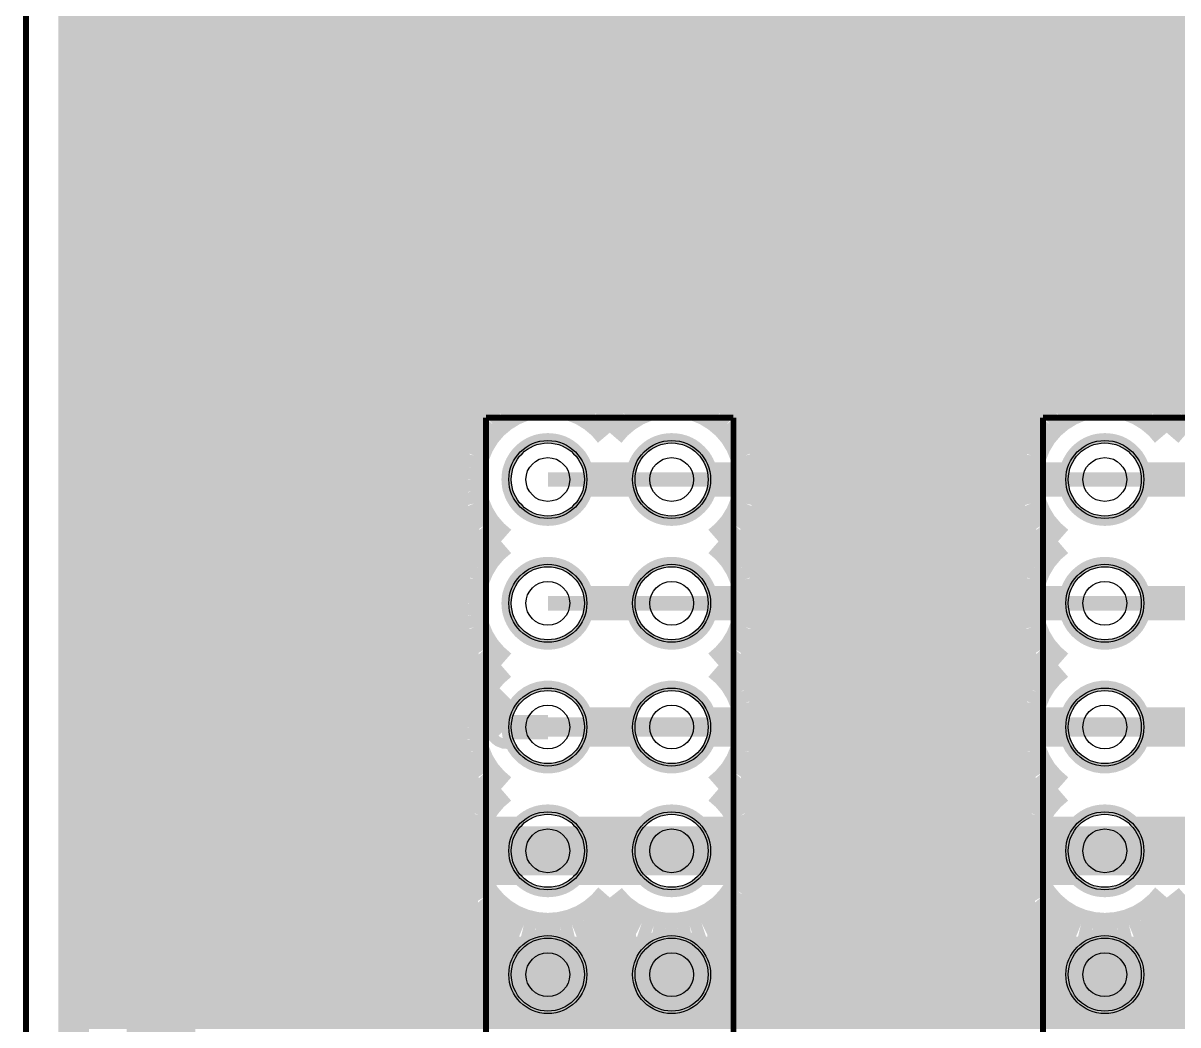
# Model space of a CAD drawing. Extents: x 0 to 3.94, y 0 to 3.94.
# Drawn here: x -0.002 to 0.931, y 2.397 to 3.207 of the extents above; entities that cross this region are included whole.
import ezdxf

# ---------------------------------------------------------------- set-up
doc = ezdxf.new("R2010")
doc.units = 0
for name, color, linetype in [('Board_Outline', 21, 'CONTINUOUS'), ('Bottom', 10, 'CONTINUOUS'), ('Bottom_Mask', 15, 'CONTINUOUS'), ('Drill_Bottom', 12, 'CONTINUOUS'), ('Drill_Top', 11, 'CONTINUOUS'), ('Edge_Bottom', 23, 'CONTINUOUS'), ('Edge_Top', 22, 'CONTINUOUS'), ('Top', 9, 'CONTINUOUS'), ('Top_Mask', 6, 'CONTINUOUS'), ('Top_Silk', 3, 'CONTINUOUS')]:
    doc.layers.add(name, color=color, linetype=linetype)

msp = doc.modelspace()

# ---------------------------------------------------------------- linework, layer by layer
at = {"layer": 'Board_Outline', "linetype": 'CONTINUOUS', "const_width": 0.0047}
msp.add_lwpolyline([(0, 0), (3.937, 0), (3.937, 3.937), (0, 3.937), (0, 0)], dxfattribs=at)
at = {"layer": 'Bottom', "linetype": 'CONTINUOUS', "const_width": 0.025}
for points in [[(0.0385, 3.8985), (0.0385, 0.0385)], [(0.041, 3.2022), (3.896, 3.2022)], [(0.041, 3.1773), (3.896, 3.1773)], [(0.041, 3.1525), (3.6182, 3.1525)], [(0.041, 3.1276), (3.5848, 3.1276)], [(0.041, 3.1027), (3.5731, 3.1027)], [(0.041, 3.0779), (3.5713, 3.0779)], [(0.041, 3.053), (3.5785, 3.053)], [(0.041, 3.0281), (3.5992, 3.0281)], [(0.041, 3.0032), (3.896, 3.0032)], [(0.041, 2.9784), (3.896, 2.9784)], [(0.041, 2.9535), (3.896, 2.9535)], [(0.041, 2.9286), (3.896, 2.9286)], [(0.041, 2.9038), (3.896, 2.9038)], [(0.4023, 2.8976), (0.4118, 2.8998)], [(0.4118, 2.8998), (0.4216, 2.9006)], [(0.4216, 2.9006), (0.4315, 2.8998)], [(0.4315, 2.8998), (0.441, 2.8976)], [(0.5023, 2.8976), (0.5118, 2.8998)], [(0.5118, 2.8998), (0.5216, 2.9006)], [(0.5216, 2.9006), (0.5315, 2.8998)], [(0.5315, 2.8998), (0.541, 2.8976)], [(0.8523, 2.8976), (0.8618, 2.8998)], [(0.8618, 2.8998), (0.8716, 2.9006)], [(0.8716, 2.9006), (0.8815, 2.8998)], [(0.8815, 2.8998), (0.891, 2.8976)], [(0.3848, 2.8886), (0.3932, 2.8938)], [(0.3932, 2.8938), (0.4023, 2.8976)], [(0.441, 2.8976), (0.4501, 2.8938)], [(0.4501, 2.8938), (0.4585, 2.8886)], [(0.4848, 2.8886), (0.4932, 2.8938)], [(0.4932, 2.8938), (0.5023, 2.8976)], [(0.541, 2.8976), (0.5501, 2.8938)], [(0.5501, 2.8938), (0.5585, 2.8886)], [(0.8348, 2.8886), (0.8432, 2.8938)], [(0.8432, 2.8938), (0.8523, 2.8976)], [(0.891, 2.8976), (0.9001, 2.8938)], [(0.9001, 2.8938), (0.9085, 2.8886)], [(0.9348, 2.8886), (0.9432, 2.8938)], [(0.3709, 2.8748), (0.3773, 2.8823)], [(0.3773, 2.8823), (0.3848, 2.8886)], [(0.4585, 2.8886), (0.466, 2.8823)], [(0.466, 2.8823), (0.4716, 2.8757)], [(0.4716, 2.8757), (0.4773, 2.8823)], [(0.4773, 2.8823), (0.4848, 2.8886)], [(0.5585, 2.8886), (0.566, 2.8823)], [(0.566, 2.8823), (0.5724, 2.8748)], [(0.8209, 2.8748), (0.8273, 2.8823)], [(0.8273, 2.8823), (0.8348, 2.8886)], [(0.9085, 2.8886), (0.916, 2.8823)], [(0.916, 2.8823), (0.9216, 2.8757)], [(0.9216, 2.8757), (0.9273, 2.8823)], [(0.9273, 2.8823), (0.9348, 2.8886)], [(0.041, 2.8789), (0.3717, 2.8789)], [(0.3658, 2.8664), (0.3709, 2.8748)], [(0.5716, 2.8789), (0.8217, 2.8789)], [(0.5724, 2.8748), (0.5775, 2.8664)], [(0.8158, 2.8664), (0.8209, 2.8748)], [(0.362, 2.8573), (0.3658, 2.8664)], [(0.5775, 2.8664), (0.5813, 2.8573)], [(0.812, 2.8573), (0.8158, 2.8664)], [(0.041, 2.854), (0.3585, 2.854)], [(0.3597, 2.8477), (0.362, 2.8573)], [(0.5813, 2.8573), (0.5836, 2.8477)], [(0.5848, 2.854), (0.8086, 2.854)], [(0.8097, 2.8477), (0.812, 2.8573)], [(0.3589, 2.8379), (0.3597, 2.8477)], [(0.5836, 2.8477), (0.5844, 2.8379)], [(0.8089, 2.8379), (0.8097, 2.8477)], [(0.3597, 2.8281), (0.3589, 2.8379)], [(0.5844, 2.8379), (0.5836, 2.8281)], [(0.8097, 2.8281), (0.8089, 2.8379)], [(0.041, 2.8292), (0.3571, 2.8292)], [(0.362, 2.8185), (0.3597, 2.8281)], [(0.5836, 2.8281), (0.5813, 2.8185)], [(0.5862, 2.8292), (0.807, 2.8292)], [(0.812, 2.8185), (0.8097, 2.8281)], [(0.3658, 2.8094), (0.362, 2.8185)], [(0.5813, 2.8185), (0.5775, 2.8094)], [(0.8158, 2.8094), (0.812, 2.8185)], [(0.3709, 2.801), (0.3658, 2.8094)], [(0.5775, 2.8094), (0.5724, 2.801)], [(0.8209, 2.801), (0.8158, 2.8094)], [(0.041, 2.8043), (0.3662, 2.8043)], [(0.3773, 2.7936), (0.3709, 2.801)], [(0.5724, 2.801), (0.566, 2.7936)], [(0.5771, 2.8043), (0.8162, 2.8043)], [(0.8273, 2.7936), (0.8209, 2.801)], [(0.3838, 2.7879), (0.3773, 2.7936)], [(0.3773, 2.7823), (0.3838, 2.7879)], [(0.566, 2.7936), (0.5595, 2.7879)], [(0.5595, 2.7879), (0.566, 2.7823)], [(0.8338, 2.7879), (0.8273, 2.7936)], [(0.8273, 2.7823), (0.8338, 2.7879)], [(0.041, 2.7794), (0.3721, 2.7794)], [(0.3709, 2.7748), (0.3773, 2.7823)], [(0.566, 2.7823), (0.5724, 2.7748)], [(0.5712, 2.7794), (0.8222, 2.7794)], [(0.8209, 2.7748), (0.8273, 2.7823)], [(0.3658, 2.7664), (0.3709, 2.7748)], [(0.5724, 2.7748), (0.5775, 2.7664)], [(0.8158, 2.7664), (0.8209, 2.7748)], [(0.362, 2.7573), (0.3658, 2.7664)], [(0.5775, 2.7664), (0.5813, 2.7573)], [(0.812, 2.7573), (0.8158, 2.7664)], [(0.041, 2.7546), (0.3587, 2.7546)], [(0.3597, 2.7477), (0.362, 2.7573)], [(0.5813, 2.7573), (0.5836, 2.7477)], [(0.5846, 2.7546), (0.8087, 2.7546)], [(0.8097, 2.7477), (0.812, 2.7573)], [(0.3589, 2.7379), (0.3597, 2.7477)], [(0.5836, 2.7477), (0.5844, 2.7379)], [(0.8089, 2.7379), (0.8097, 2.7477)], [(0.3597, 2.7281), (0.3589, 2.7379)], [(0.5844, 2.7379), (0.5836, 2.7281)], [(0.8097, 2.7281), (0.8089, 2.7379)], [(0.041, 2.7297), (0.357, 2.7297)], [(0.362, 2.7185), (0.3597, 2.7281)], [(0.5836, 2.7281), (0.5813, 2.7185)], [(0.5863, 2.7297), (0.807, 2.7297)], [(0.812, 2.7185), (0.8097, 2.7281)], [(0.3658, 2.7094), (0.362, 2.7185)], [(0.5813, 2.7185), (0.5775, 2.7094)], [(0.8158, 2.7094), (0.812, 2.7185)], [(0.041, 2.7048), (0.3658, 2.7048)], [(0.3709, 2.701), (0.3658, 2.7094)], [(0.5775, 2.7094), (0.5724, 2.701)], [(0.5774, 2.7048), (0.8159, 2.7048)], [(0.8209, 2.701), (0.8158, 2.7094)], [(0.3773, 2.6936), (0.3709, 2.701)], [(0.3838, 2.6879), (0.3773, 2.6936)], [(0.566, 2.6936), (0.5595, 2.6879)], [(0.5724, 2.701), (0.566, 2.6936)], [(0.8273, 2.6936), (0.8209, 2.701)], [(0.8338, 2.6879), (0.8273, 2.6936)], [(0.3773, 2.6823), (0.3838, 2.6879)], [(0.5595, 2.6879), (0.566, 2.6823)], [(0.8273, 2.6823), (0.8338, 2.6879)], [(0.041, 2.68), (0.3726, 2.68)], [(0.3658, 2.6664), (0.3709, 2.6748)], [(0.3709, 2.6748), (0.3773, 2.6823)], [(0.566, 2.6823), (0.5724, 2.6748)], [(0.5707, 2.68), (0.8226, 2.68)], [(0.5724, 2.6748), (0.5775, 2.6664)], [(0.8158, 2.6664), (0.8209, 2.6748)], [(0.8209, 2.6748), (0.8273, 2.6823)], [(0.362, 2.6573), (0.3658, 2.6664)], [(0.5775, 2.6664), (0.5813, 2.6573)], [(0.812, 2.6573), (0.8158, 2.6664)], [(0.3597, 2.6477), (0.362, 2.6573)], [(0.5813, 2.6573), (0.5836, 2.6477)], [(0.8097, 2.6477), (0.812, 2.6573)], [(0.041, 2.6551), (0.3588, 2.6551)], [(0.3589, 2.6379), (0.3597, 2.6477)], [(0.5836, 2.6477), (0.5844, 2.6379)], [(0.5845, 2.6551), (0.8088, 2.6551)], [(0.8089, 2.6379), (0.8097, 2.6477)], [(0.3597, 2.6281), (0.3589, 2.6379)], [(0.5844, 2.6379), (0.5836, 2.6281)], [(0.8097, 2.6281), (0.8089, 2.6379)], [(0.041, 2.6302), (0.3569, 2.6302)], [(0.362, 2.6185), (0.3597, 2.6281)], [(0.5836, 2.6281), (0.5813, 2.6185)], [(0.5864, 2.6302), (0.8069, 2.6302)], [(0.812, 2.6185), (0.8097, 2.6281)], [(0.3658, 2.6094), (0.362, 2.6185)], [(0.3709, 2.601), (0.3658, 2.6094)], [(0.5775, 2.6094), (0.5724, 2.601)], [(0.5813, 2.6185), (0.5775, 2.6094)], [(0.8158, 2.6094), (0.812, 2.6185)], [(0.8209, 2.601), (0.8158, 2.6094)], [(0.041, 2.6053), (0.3656, 2.6053)], [(0.3773, 2.5936), (0.3709, 2.601)], [(0.5724, 2.601), (0.566, 2.5936)], [(0.5777, 2.6053), (0.8156, 2.6053)], [(0.8273, 2.5936), (0.8209, 2.601)], [(0.3838, 2.5879), (0.3773, 2.5936)], [(0.566, 2.5936), (0.5595, 2.5879)], [(0.8338, 2.5879), (0.8273, 2.5936)], [(0.3709, 2.5748), (0.3773, 2.5823)], [(0.3773, 2.5823), (0.3838, 2.5879)], [(0.5595, 2.5879), (0.566, 2.5823)], [(0.566, 2.5823), (0.5724, 2.5748)], [(0.8209, 2.5748), (0.8273, 2.5823)], [(0.8273, 2.5823), (0.8338, 2.5879)], [(0.041, 2.5805), (0.3731, 2.5805)], [(0.3658, 2.5664), (0.3709, 2.5748)], [(0.5702, 2.5805), (0.8231, 2.5805)], [(0.5724, 2.5748), (0.5775, 2.5664)], [(0.8158, 2.5664), (0.8209, 2.5748)], [(0.362, 2.5573), (0.3658, 2.5664)], [(0.5775, 2.5664), (0.5813, 2.5573)], [(0.812, 2.5573), (0.8158, 2.5664)], [(0.041, 2.5556), (0.359, 2.5556)], [(0.3597, 2.5477), (0.362, 2.5573)], [(0.5813, 2.5573), (0.5836, 2.5477)], [(0.5843, 2.5556), (0.809, 2.5556)], [(0.8097, 2.5477), (0.812, 2.5573)], [(0.3589, 2.5379), (0.3597, 2.5477)], [(0.5836, 2.5477), (0.5844, 2.5379)], [(0.8089, 2.5379), (0.8097, 2.5477)], [(0.3597, 2.5281), (0.3589, 2.5379)], [(0.5844, 2.5379), (0.5842, 2.533)], [(0.8097, 2.5281), (0.8089, 2.5379)], [(0.041, 2.5307), (0.3568, 2.5307)], [(0.362, 2.5185), (0.3597, 2.5281)], [(0.5842, 2.533), (0.5826, 2.5233)], [(0.5864, 2.5307), (0.8068, 2.5307)], [(0.812, 2.5185), (0.8097, 2.5281)], [(0.3658, 2.5094), (0.362, 2.5185)], [(0.5826, 2.5233), (0.5796, 2.5139)], [(0.8158, 2.5094), (0.812, 2.5185)], [(0.3709, 2.501), (0.3658, 2.5094)], [(0.5796, 2.5139), (0.5751, 2.5051)], [(0.8209, 2.501), (0.8158, 2.5094)], [(0.041, 2.5059), (0.3652, 2.5059)], [(0.3773, 2.4936), (0.3709, 2.501)], [(0.4717, 2.5001), (0.466, 2.4936)], [(0.474, 2.4972), (0.4717, 2.5001)], [(0.5751, 2.5051), (0.5693, 2.4972)], [(0.578, 2.5059), (0.8152, 2.5059)], [(0.8273, 2.4936), (0.8209, 2.501)], [(0.9217, 2.5001), (0.916, 2.4936)], [(0.924, 2.4972), (0.9217, 2.5001)], [(0.3848, 2.4872), (0.3773, 2.4936)], [(0.466, 2.4936), (0.4585, 2.4872)], [(0.4809, 2.4902), (0.474, 2.4972)], [(0.4889, 2.4844), (0.4809, 2.4902)], [(0.5624, 2.4902), (0.5544, 2.4844)], [(0.5693, 2.4972), (0.5624, 2.4902)], [(0.8348, 2.4872), (0.8273, 2.4936)], [(0.916, 2.4936), (0.9085, 2.4872)], [(0.9309, 2.4902), (0.924, 2.4972)], [(0.9389, 2.4844), (0.9309, 2.4902)], [(0.041, 2.481), (0.3928, 2.481)], [(0.3932, 2.482), (0.3848, 2.4872)], [(0.4023, 2.4783), (0.3932, 2.482)], [(0.4501, 2.482), (0.441, 2.4783)], [(0.4585, 2.4872), (0.4501, 2.482)], [(0.4505, 2.481), (0.4928, 2.481)], [(0.4976, 2.48), (0.4889, 2.4844)], [(0.507, 2.4769), (0.4976, 2.48)], [(0.5456, 2.48), (0.5363, 2.4769)], [(0.5544, 2.4844), (0.5456, 2.48)], [(0.5505, 2.481), (0.8428, 2.481)], [(0.8432, 2.482), (0.8348, 2.4872)], [(0.8523, 2.4783), (0.8432, 2.482)], [(0.9001, 2.482), (0.891, 2.4783)], [(0.9085, 2.4872), (0.9001, 2.482)], [(0.9005, 2.481), (0.9428, 2.481)], [(0.9476, 2.48), (0.9389, 2.4844)], [(0.4118, 2.476), (0.4023, 2.4783)], [(0.4216, 2.4752), (0.4118, 2.476)], [(0.4315, 2.476), (0.4216, 2.4752)], [(0.441, 2.4783), (0.4315, 2.476)], [(0.5167, 2.4754), (0.507, 2.4769)], [(0.5266, 2.4754), (0.5167, 2.4754)], [(0.5363, 2.4769), (0.5266, 2.4754)], [(0.8618, 2.476), (0.8523, 2.4783)], [(0.8716, 2.4752), (0.8618, 2.476)], [(0.8815, 2.476), (0.8716, 2.4752)], [(0.891, 2.4783), (0.8815, 2.476)], [(0.041, 2.4561), (3.6397, 2.4561)], [(0.041, 2.4313), (3.6608, 2.4313)], [(0.041, 2.4064), (3.896, 2.4064)]]:
    msp.add_lwpolyline(points, dxfattribs=at)
at = {"layer": 'Bottom'}
for centre in [(0.4216, 2.8379), (0.5216, 2.8379), (0.8716, 2.8379), (0.4216, 2.7379), (0.5216, 2.7379), (0.8716, 2.7379), (0.4216, 2.6379), (0.5216, 2.6379), (0.8716, 2.6379), (0.4216, 2.5379), (0.5216, 2.5379), (0.8716, 2.5379), (0.4216, 2.4379), (0.5216, 2.4379), (0.8716, 2.4379)]:
    msp.add_circle(centre, 0.0295, dxfattribs=at)
at = {"layer": 'Bottom_Mask'}
for centre in [(0.4216, 2.8379), (0.5216, 2.8379), (0.8716, 2.8379), (0.4216, 2.7379), (0.5216, 2.7379), (0.8716, 2.7379), (0.4216, 2.6379), (0.5216, 2.6379), (0.8716, 2.6379), (0.4216, 2.5379), (0.5216, 2.5379), (0.8716, 2.5379), (0.4216, 2.4379), (0.5216, 2.4379), (0.8716, 2.4379)]:
    msp.add_circle(centre, 0.0315, dxfattribs=at)
at = {"layer": 'Drill_Bottom'}
for centre in [(0.4216, 2.8379), (0.5216, 2.8379), (0.8716, 2.8379), (0.4216, 2.7379), (0.5216, 2.7379), (0.8716, 2.7379), (0.4216, 2.6379), (0.5216, 2.6379), (0.8716, 2.6379), (0.4216, 2.5379), (0.5216, 2.5379), (0.8716, 2.5379), (0.4216, 2.4379), (0.5216, 2.4379), (0.8716, 2.4379)]:
    msp.add_circle(centre, 0.0177, dxfattribs=at)
at = {"layer": 'Drill_Top'}
for centre in [(0.4216, 2.8379), (0.5216, 2.8379), (0.8716, 2.8379), (0.4216, 2.7379), (0.5216, 2.7379), (0.8716, 2.7379), (0.4216, 2.6379), (0.5216, 2.6379), (0.8716, 2.6379), (0.4216, 2.5379), (0.5216, 2.5379), (0.8716, 2.5379), (0.4216, 2.4379), (0.5216, 2.4379), (0.8716, 2.4379)]:
    msp.add_circle(centre, 0.0177, dxfattribs=at)
at = {"layer": 'Edge_Bottom', "linetype": 'CONTINUOUS', "const_width": 0.008}
for points in [[(0.4551, 2.8353), (0.4542, 2.8301), (0.4526, 2.8251), (0.4502, 2.8204), (0.4471, 2.8161), (0.4434, 2.8124), (0.4392, 2.8093), (0.4345, 2.8069), (0.4295, 2.8053), (0.4243, 2.8045), (0.419, 2.8045), (0.4138, 2.8053), (0.4088, 2.8069), (0.4041, 2.8093), (0.3999, 2.8124), (0.3962, 2.8161), (0.3931, 2.8204), (0.3907, 2.8251), (0.389, 2.8301), (0.3882, 2.8353), (0.3882, 2.8405), (0.389, 2.8457), (0.3907, 2.8507), (0.3931, 2.8554), (0.3962, 2.8597), (0.3999, 2.8634), (0.4041, 2.8665), (0.4088, 2.8689), (0.4138, 2.8705), (0.419, 2.8713), (0.4243, 2.8713), (0.4295, 2.8705), (0.4345, 2.8689), (0.4392, 2.8665), (0.4434, 2.8634), (0.4471, 2.8597), (0.4502, 2.8554), (0.4526, 2.8507), (0.4542, 2.8457), (0.4551, 2.8405), (0.4551, 2.8353)], [(0.5551, 2.8353), (0.5542, 2.8301), (0.5526, 2.8251), (0.5502, 2.8204), (0.5471, 2.8161), (0.5434, 2.8124), (0.5392, 2.8093), (0.5345, 2.8069), (0.5295, 2.8053), (0.5243, 2.8045), (0.519, 2.8045), (0.5138, 2.8053), (0.5088, 2.8069), (0.5041, 2.8093), (0.4999, 2.8124), (0.4962, 2.8161), (0.4931, 2.8204), (0.4907, 2.8251), (0.489, 2.8301), (0.4882, 2.8353), (0.4882, 2.8405), (0.489, 2.8457), (0.4907, 2.8507), (0.4931, 2.8554), (0.4962, 2.8597), (0.4999, 2.8634), (0.5041, 2.8665), (0.5088, 2.8689), (0.5138, 2.8705), (0.519, 2.8713), (0.5243, 2.8713), (0.5295, 2.8705), (0.5345, 2.8689), (0.5392, 2.8665), (0.5434, 2.8634), (0.5471, 2.8597), (0.5502, 2.8554), (0.5526, 2.8507), (0.5542, 2.8457), (0.5551, 2.8405), (0.5551, 2.8353)], [(0.9051, 2.8353), (0.9042, 2.8301), (0.9026, 2.8251), (0.9002, 2.8204), (0.8971, 2.8161), (0.8934, 2.8124), (0.8892, 2.8093), (0.8845, 2.8069), (0.8795, 2.8053), (0.8743, 2.8045), (0.869, 2.8045), (0.8638, 2.8053), (0.8588, 2.8069), (0.8541, 2.8093), (0.8499, 2.8124), (0.8462, 2.8161), (0.8431, 2.8204), (0.8407, 2.8251), (0.839, 2.8301), (0.8382, 2.8353), (0.8382, 2.8405), (0.839, 2.8457), (0.8407, 2.8507), (0.8431, 2.8554), (0.8462, 2.8597), (0.8499, 2.8634), (0.8541, 2.8665), (0.8588, 2.8689), (0.8638, 2.8705), (0.869, 2.8713), (0.8743, 2.8713), (0.8795, 2.8705), (0.8845, 2.8689), (0.8892, 2.8665), (0.8934, 2.8634), (0.8971, 2.8597), (0.9002, 2.8554), (0.9026, 2.8507), (0.9042, 2.8457), (0.9051, 2.8405), (0.9051, 2.8353)], [(0.4551, 2.7353), (0.4542, 2.7301), (0.4526, 2.7251), (0.4502, 2.7204), (0.4471, 2.7161), (0.4434, 2.7124), (0.4392, 2.7093), (0.4345, 2.7069), (0.4295, 2.7053), (0.4243, 2.7045), (0.419, 2.7045), (0.4138, 2.7053), (0.4088, 2.7069), (0.4041, 2.7093), (0.3999, 2.7124), (0.3962, 2.7161), (0.3931, 2.7204), (0.3907, 2.7251), (0.389, 2.7301), (0.3882, 2.7353), (0.3882, 2.7405), (0.389, 2.7457), (0.3907, 2.7507), (0.3931, 2.7554), (0.3962, 2.7597), (0.3999, 2.7634), (0.4041, 2.7665), (0.4088, 2.7689), (0.4138, 2.7705), (0.419, 2.7713), (0.4243, 2.7713), (0.4295, 2.7705), (0.4345, 2.7689), (0.4392, 2.7665), (0.4434, 2.7634), (0.4471, 2.7597), (0.4502, 2.7554), (0.4526, 2.7507), (0.4542, 2.7457), (0.4551, 2.7405), (0.4551, 2.7353)], [(0.5551, 2.7353), (0.5542, 2.7301), (0.5526, 2.7251), (0.5502, 2.7204), (0.5471, 2.7161), (0.5434, 2.7124), (0.5392, 2.7093), (0.5345, 2.7069), (0.5295, 2.7053), (0.5243, 2.7045), (0.519, 2.7045), (0.5138, 2.7053), (0.5088, 2.7069), (0.5041, 2.7093), (0.4999, 2.7124), (0.4962, 2.7161), (0.4931, 2.7204), (0.4907, 2.7251), (0.489, 2.7301), (0.4882, 2.7353), (0.4882, 2.7405), (0.489, 2.7457), (0.4907, 2.7507), (0.4931, 2.7554), (0.4962, 2.7597), (0.4999, 2.7634), (0.5041, 2.7665), (0.5088, 2.7689), (0.5138, 2.7705), (0.519, 2.7713), (0.5243, 2.7713), (0.5295, 2.7705), (0.5345, 2.7689), (0.5392, 2.7665), (0.5434, 2.7634), (0.5471, 2.7597), (0.5502, 2.7554), (0.5526, 2.7507), (0.5542, 2.7457), (0.5551, 2.7405), (0.5551, 2.7353)], [(0.9051, 2.7353), (0.9042, 2.7301), (0.9026, 2.7251), (0.9002, 2.7204), (0.8971, 2.7161), (0.8934, 2.7124), (0.8892, 2.7093), (0.8845, 2.7069), (0.8795, 2.7053), (0.8743, 2.7045), (0.869, 2.7045), (0.8638, 2.7053), (0.8588, 2.7069), (0.8541, 2.7093), (0.8499, 2.7124), (0.8462, 2.7161), (0.8431, 2.7204), (0.8407, 2.7251), (0.839, 2.7301), (0.8382, 2.7353), (0.8382, 2.7405), (0.839, 2.7457), (0.8407, 2.7507), (0.8431, 2.7554), (0.8462, 2.7597), (0.8499, 2.7634), (0.8541, 2.7665), (0.8588, 2.7689), (0.8638, 2.7705), (0.869, 2.7713), (0.8743, 2.7713), (0.8795, 2.7705), (0.8845, 2.7689), (0.8892, 2.7665), (0.8934, 2.7634), (0.8971, 2.7597), (0.9002, 2.7554), (0.9026, 2.7507), (0.9042, 2.7457), (0.9051, 2.7405), (0.9051, 2.7353)], [(0.4551, 2.6353), (0.4542, 2.6301), (0.4526, 2.6251), (0.4502, 2.6204), (0.4471, 2.6161), (0.4434, 2.6124), (0.4392, 2.6093), (0.4345, 2.6069), (0.4295, 2.6053), (0.4243, 2.6045), (0.419, 2.6045), (0.4138, 2.6053), (0.4088, 2.6069), (0.4041, 2.6093), (0.3999, 2.6124), (0.3962, 2.6161), (0.3931, 2.6204), (0.3907, 2.6251), (0.389, 2.6301), (0.3882, 2.6353), (0.3882, 2.6405), (0.389, 2.6457), (0.3907, 2.6507), (0.3931, 2.6554), (0.3962, 2.6597), (0.3999, 2.6634), (0.4041, 2.6665), (0.4088, 2.6689), (0.4138, 2.6705), (0.419, 2.6713), (0.4243, 2.6713), (0.4295, 2.6705), (0.4345, 2.6689), (0.4392, 2.6665), (0.4434, 2.6634), (0.4471, 2.6597), (0.4502, 2.6554), (0.4526, 2.6507), (0.4542, 2.6457), (0.4551, 2.6405), (0.4551, 2.6353)], [(0.5551, 2.6353), (0.5542, 2.6301), (0.5526, 2.6251), (0.5502, 2.6204), (0.5471, 2.6161), (0.5434, 2.6124), (0.5392, 2.6093), (0.5345, 2.6069), (0.5295, 2.6053), (0.5243, 2.6045), (0.519, 2.6045), (0.5138, 2.6053), (0.5088, 2.6069), (0.5041, 2.6093), (0.4999, 2.6124), (0.4962, 2.6161), (0.4931, 2.6204), (0.4907, 2.6251), (0.489, 2.6301), (0.4882, 2.6353), (0.4882, 2.6405), (0.489, 2.6457), (0.4907, 2.6507), (0.4931, 2.6554), (0.4962, 2.6597), (0.4999, 2.6634), (0.5041, 2.6665), (0.5088, 2.6689), (0.5138, 2.6705), (0.519, 2.6713), (0.5243, 2.6713), (0.5295, 2.6705), (0.5345, 2.6689), (0.5392, 2.6665), (0.5434, 2.6634), (0.5471, 2.6597), (0.5502, 2.6554), (0.5526, 2.6507), (0.5542, 2.6457), (0.5551, 2.6405), (0.5551, 2.6353)], [(0.9051, 2.6353), (0.9042, 2.6301), (0.9026, 2.6251), (0.9002, 2.6204), (0.8971, 2.6161), (0.8934, 2.6124), (0.8892, 2.6093), (0.8845, 2.6069), (0.8795, 2.6053), (0.8743, 2.6045), (0.869, 2.6045), (0.8638, 2.6053), (0.8588, 2.6069), (0.8541, 2.6093), (0.8499, 2.6124), (0.8462, 2.6161), (0.8431, 2.6204), (0.8407, 2.6251), (0.839, 2.6301), (0.8382, 2.6353), (0.8382, 2.6405), (0.839, 2.6457), (0.8407, 2.6507), (0.8431, 2.6554), (0.8462, 2.6597), (0.8499, 2.6634), (0.8541, 2.6665), (0.8588, 2.6689), (0.8638, 2.6705), (0.869, 2.6713), (0.8743, 2.6713), (0.8795, 2.6705), (0.8845, 2.6689), (0.8892, 2.6665), (0.8934, 2.6634), (0.8971, 2.6597), (0.9002, 2.6554), (0.9026, 2.6507), (0.9042, 2.6457), (0.9051, 2.6405), (0.9051, 2.6353)], [(0.4551, 2.5353), (0.4542, 2.5301), (0.4526, 2.5251), (0.4502, 2.5204), (0.4471, 2.5161), (0.4434, 2.5124), (0.4392, 2.5093), (0.4345, 2.5069), (0.4295, 2.5053), (0.4243, 2.5045), (0.419, 2.5045), (0.4138, 2.5053), (0.4088, 2.5069), (0.4041, 2.5093), (0.3999, 2.5124), (0.3962, 2.5161), (0.3931, 2.5204), (0.3907, 2.5251), (0.389, 2.5301), (0.3882, 2.5353), (0.3882, 2.5405), (0.389, 2.5457), (0.3907, 2.5507), (0.3931, 2.5554), (0.3962, 2.5597), (0.3999, 2.5634), (0.4041, 2.5665), (0.4088, 2.5689), (0.4138, 2.5705), (0.419, 2.5713), (0.4243, 2.5713), (0.4295, 2.5705), (0.4345, 2.5689), (0.4392, 2.5665), (0.4434, 2.5634), (0.4471, 2.5597), (0.4502, 2.5554), (0.4526, 2.5507), (0.4542, 2.5457), (0.4551, 2.5405), (0.4551, 2.5353)], [(0.5551, 2.5353), (0.5542, 2.5301), (0.5526, 2.5251), (0.5502, 2.5204), (0.5471, 2.5161), (0.5434, 2.5124), (0.5392, 2.5093), (0.5345, 2.5069), (0.5295, 2.5053), (0.5243, 2.5045), (0.519, 2.5045), (0.5138, 2.5053), (0.5088, 2.5069), (0.5041, 2.5093), (0.4999, 2.5124), (0.4962, 2.5161), (0.4931, 2.5204), (0.4907, 2.5251), (0.489, 2.5301), (0.4882, 2.5353), (0.4882, 2.5405), (0.489, 2.5457), (0.4907, 2.5507), (0.4931, 2.5554), (0.4962, 2.5597), (0.4999, 2.5634), (0.5041, 2.5665), (0.5088, 2.5689), (0.5138, 2.5705), (0.519, 2.5713), (0.5243, 2.5713), (0.5295, 2.5705), (0.5345, 2.5689), (0.5392, 2.5665), (0.5434, 2.5634), (0.5471, 2.5597), (0.5502, 2.5554), (0.5526, 2.5507), (0.5542, 2.5457), (0.5551, 2.5405), (0.5551, 2.5353)], [(0.9051, 2.5353), (0.9042, 2.5301), (0.9026, 2.5251), (0.9002, 2.5204), (0.8971, 2.5161), (0.8934, 2.5124), (0.8892, 2.5093), (0.8845, 2.5069), (0.8795, 2.5053), (0.8743, 2.5045), (0.869, 2.5045), (0.8638, 2.5053), (0.8588, 2.5069), (0.8541, 2.5093), (0.8499, 2.5124), (0.8462, 2.5161), (0.8431, 2.5204), (0.8407, 2.5251), (0.839, 2.5301), (0.8382, 2.5353), (0.8382, 2.5405), (0.839, 2.5457), (0.8407, 2.5507), (0.8431, 2.5554), (0.8462, 2.5597), (0.8499, 2.5634), (0.8541, 2.5665), (0.8588, 2.5689), (0.8638, 2.5705), (0.869, 2.5713), (0.8743, 2.5713), (0.8795, 2.5705), (0.8845, 2.5689), (0.8892, 2.5665), (0.8934, 2.5634), (0.8971, 2.5597), (0.9002, 2.5554), (0.9026, 2.5507), (0.9042, 2.5457), (0.9051, 2.5405), (0.9051, 2.5353)], [(0.4551, 2.4353), (0.4542, 2.4301), (0.4526, 2.4251), (0.4502, 2.4204), (0.4471, 2.4161), (0.4434, 2.4124), (0.4392, 2.4093), (0.4345, 2.4069), (0.4295, 2.4053), (0.4243, 2.4045), (0.419, 2.4045), (0.4138, 2.4053), (0.4088, 2.4069), (0.4041, 2.4093), (0.3999, 2.4124), (0.3962, 2.4161), (0.3931, 2.4204), (0.3907, 2.4251), (0.389, 2.4301), (0.3882, 2.4353), (0.3882, 2.4405), (0.389, 2.4457), (0.3907, 2.4507), (0.3931, 2.4554), (0.3962, 2.4597), (0.3999, 2.4634), (0.4041, 2.4665), (0.4088, 2.4689), (0.4138, 2.4705), (0.419, 2.4713), (0.4243, 2.4713), (0.4295, 2.4705), (0.4345, 2.4689), (0.4392, 2.4665), (0.4434, 2.4634), (0.4471, 2.4597), (0.4502, 2.4554), (0.4526, 2.4507), (0.4542, 2.4457), (0.4551, 2.4405), (0.4551, 2.4353)], [(0.5551, 2.4353), (0.5542, 2.4301), (0.5526, 2.4251), (0.5502, 2.4204), (0.5471, 2.4161), (0.5434, 2.4124), (0.5392, 2.4093), (0.5345, 2.4069), (0.5295, 2.4053), (0.5243, 2.4045), (0.519, 2.4045), (0.5138, 2.4053), (0.5088, 2.4069), (0.5041, 2.4093), (0.4999, 2.4124), (0.4962, 2.4161), (0.4931, 2.4204), (0.4907, 2.4251), (0.489, 2.4301), (0.4882, 2.4353), (0.4882, 2.4405), (0.489, 2.4457), (0.4907, 2.4507), (0.4931, 2.4554), (0.4962, 2.4597), (0.4999, 2.4634), (0.5041, 2.4665), (0.5088, 2.4689), (0.5138, 2.4705), (0.519, 2.4713), (0.5243, 2.4713), (0.5295, 2.4705), (0.5345, 2.4689), (0.5392, 2.4665), (0.5434, 2.4634), (0.5471, 2.4597), (0.5502, 2.4554), (0.5526, 2.4507), (0.5542, 2.4457), (0.5551, 2.4405), (0.5551, 2.4353)], [(0.9051, 2.4353), (0.9042, 2.4301), (0.9026, 2.4251), (0.9002, 2.4204), (0.8971, 2.4161), (0.8934, 2.4124), (0.8892, 2.4093), (0.8845, 2.4069), (0.8795, 2.4053), (0.8743, 2.4045), (0.869, 2.4045), (0.8638, 2.4053), (0.8588, 2.4069), (0.8541, 2.4093), (0.8499, 2.4124), (0.8462, 2.4161), (0.8431, 2.4204), (0.8407, 2.4251), (0.839, 2.4301), (0.8382, 2.4353), (0.8382, 2.4405), (0.839, 2.4457), (0.8407, 2.4507), (0.8431, 2.4554), (0.8462, 2.4597), (0.8499, 2.4634), (0.8541, 2.4665), (0.8588, 2.4689), (0.8638, 2.4705), (0.869, 2.4713), (0.8743, 2.4713), (0.8795, 2.4705), (0.8845, 2.4689), (0.8892, 2.4665), (0.8934, 2.4634), (0.8971, 2.4597), (0.9002, 2.4554), (0.9026, 2.4507), (0.9042, 2.4457), (0.9051, 2.4405), (0.9051, 2.4353)]]:
    msp.add_lwpolyline(points, dxfattribs=at)
at = {"layer": 'Edge_Top', "linetype": 'CONTINUOUS', "const_width": 0.008}
for points in [[(0.3035, 1.2847), (0.3036, 2.0453), (0.3047, 2.0508), (0.307, 2.0558), (0.3105, 2.0602), (0.3645, 2.1142), (0.1414, 2.1143), (0.136, 2.1154), (0.1309, 2.1177), (0.1266, 2.1212), (0.0911, 2.1567), (0.088, 2.1613), (0.0861, 2.1666), (0.0854, 2.1721), (0.0855, 3.1361), (0.0866, 3.1416), (0.0889, 3.1466), (0.0924, 3.151), (0.3427, 3.4012), (0.3474, 3.4043), (0.3526, 3.4063), (0.3581, 3.4069), (2.5522, 3.407)], [(0.368, 3.3596), (0.1328, 3.1244), (0.1328, 2.1819)], [(0.9479, 2.5142), (0.8953, 2.5142), (0.8913, 2.5108), (0.8869, 2.508), (0.882, 2.506), (0.8769, 2.5048), (0.8716, 2.5044), (0.8664, 2.5048), (0.8613, 2.506), (0.8564, 2.508), (0.8519, 2.5108), (0.8479, 2.5142), (0.5453, 2.5142), (0.5413, 2.5108), (0.5369, 2.508), (0.532, 2.506), (0.5269, 2.5048), (0.5216, 2.5044), (0.5164, 2.5048), (0.5113, 2.506), (0.5064, 2.508), (0.5019, 2.5108), (0.4979, 2.5142), (0.4453, 2.5142), (0.4413, 2.5108), (0.4369, 2.508), (0.432, 2.506), (0.4269, 2.5048), (0.4216, 2.5044), (0.4164, 2.5048), (0.4113, 2.506), (0.4064, 2.508), (0.4019, 2.5108), (0.3979, 2.5142), (0.3418, 2.5143), (0.3364, 2.5154), (0.3313, 2.5177), (0.327, 2.5212), (0.1877, 2.6605), (0.1846, 2.6651), (0.1827, 2.6703), (0.1821, 2.6759), (0.1821, 2.9976), (0.1832, 3.0031), (0.1855, 3.0081), (0.189, 3.0125), (0.3657, 3.1891), (0.3703, 3.1922), (0.3755, 3.1941), (0.381, 3.1947), (2.6171, 3.1947)], [(2.6269, 3.1474), (0.3909, 3.1474), (0.2294, 2.986), (0.2294, 2.6857), (0.3535, 2.5616), (0.3979, 2.5616), (0.4019, 2.565), (0.4064, 2.5678), (0.4113, 2.5698), (0.4164, 2.571), (0.4216, 2.5714), (0.4269, 2.571), (0.432, 2.5698), (0.4369, 2.5678), (0.4413, 2.565), (0.4454, 2.5616), (0.4979, 2.5616), (0.5019, 2.565), (0.5064, 2.5678), (0.5113, 2.5698), (0.5164, 2.571), (0.5216, 2.5714), (0.5269, 2.571), (0.532, 2.5698), (0.5369, 2.5678), (0.5413, 2.565), (0.5454, 2.5616), (0.8479, 2.5616), (0.8519, 2.565), (0.8564, 2.5678), (0.8613, 2.5698), (0.8664, 2.571), (0.8716, 2.5714), (0.8769, 2.571), (0.882, 2.5698), (0.8869, 2.5678), (0.8913, 2.565), (0.8954, 2.5616), (0.9479, 2.5616)], [(0.553, 2.626), (0.5502, 2.6204), (0.5471, 2.6161), (0.5434, 2.6124), (0.5392, 2.6093), (0.5345, 2.6069), (0.5295, 2.6053), (0.5243, 2.6045), (0.519, 2.6045), (0.5138, 2.6053), (0.5088, 2.6069), (0.5041, 2.6093), (0.4999, 2.6124), (0.4962, 2.6161), (0.4931, 2.6204), (0.4903, 2.626), (0.453, 2.626), (0.4502, 2.6204), (0.4471, 2.6161), (0.4434, 2.6124), (0.4392, 2.6093), (0.4345, 2.6069), (0.4295, 2.6053), (0.4243, 2.6045), (0.419, 2.6045), (0.4138, 2.6053), (0.4088, 2.6069), (0.4041, 2.6093), (0.3999, 2.6124), (0.3962, 2.6161), (0.3931, 2.6204), (0.3911, 2.6241), (0.3854, 2.6245), (0.3814, 2.6261), (0.3788, 2.6281), (0.291, 2.7162), (0.289, 2.7201), (0.2884, 2.7243), (0.2885, 2.9224), (0.2899, 2.9265), (0.2924, 2.93), (0.4104, 3.0478), (0.4142, 3.0497), (0.4185, 3.0504), (2.9601, 3.0504)], [(2.9658, 3.0227), (0.4243, 3.0227), (0.316, 2.9145), (0.316, 2.73), (0.3922, 2.6539), (0.3962, 2.6597), (0.3999, 2.6634), (0.4041, 2.6665), (0.4088, 2.6689), (0.4138, 2.6705), (0.419, 2.6713), (0.4243, 2.6713), (0.4295, 2.6705), (0.4345, 2.6689), (0.4392, 2.6665), (0.4434, 2.6634), (0.4471, 2.6597), (0.4502, 2.6554), (0.453, 2.6498), (0.4903, 2.6498), (0.4931, 2.6554), (0.4962, 2.6597), (0.4999, 2.6634), (0.5041, 2.6665), (0.5088, 2.6689), (0.5138, 2.6705), (0.519, 2.6713), (0.5243, 2.6713), (0.5295, 2.6705), (0.5345, 2.6689), (0.5392, 2.6665), (0.5434, 2.6634), (0.5471, 2.6597), (0.5502, 2.6554), (0.553, 2.6498), (0.8403, 2.6498), (0.8431, 2.6554), (0.8462, 2.6597), (0.8499, 2.6634), (0.8541, 2.6665), (0.8588, 2.6689), (0.8638, 2.6705), (0.869, 2.6713), (0.8743, 2.6713), (0.8795, 2.6705), (0.8845, 2.6689), (0.8892, 2.6665), (0.8934, 2.6634), (0.8971, 2.6597), (0.9002, 2.6554), (0.903, 2.6498), (0.9403, 2.6498)], [(0.5537, 2.828), (0.5515, 2.8227), (0.5488, 2.8182), (0.5453, 2.8142), (0.5413, 2.8108), (0.5369, 2.808), (0.532, 2.806), (0.5269, 2.8048), (0.5216, 2.8044), (0.5164, 2.8048), (0.5113, 2.806), (0.5064, 2.808), (0.5019, 2.8108), (0.4979, 2.8142), (0.4945, 2.8182), (0.4918, 2.8227), (0.4896, 2.828), (0.4537, 2.828), (0.4515, 2.8227), (0.4488, 2.8182), (0.4453, 2.8142), (0.4413, 2.8108), (0.4369, 2.808), (0.432, 2.806), (0.4269, 2.8048), (0.4216, 2.8044), (0.4164, 2.8048), (0.4113, 2.806), (0.4064, 2.808), (0.4019, 2.8108), (0.3979, 2.8142), (0.3945, 2.8182), (0.3918, 2.8227), (0.3898, 2.8276), (0.3885, 2.8327), (0.3881, 2.8379), (0.3885, 2.8432), (0.3898, 2.8483), (0.3918, 2.8531), (0.3945, 2.8576), (0.3979, 2.8616), (0.4019, 2.865), (0.4064, 2.8678), (0.4113, 2.8698), (0.4164, 2.871), (0.4216, 2.8714), (0.4269, 2.871), (0.432, 2.8698), (0.4369, 2.8678), (0.4413, 2.865), (0.4453, 2.8616), (0.4488, 2.8576), (0.4515, 2.8531), (0.4537, 2.8478), (0.4896, 2.8478), (0.4918, 2.8531), (0.4945, 2.8576), (0.4979, 2.8616), (0.5019, 2.865), (0.5064, 2.8678), (0.5113, 2.8698), (0.5164, 2.871), (0.5216, 2.8714), (0.5269, 2.871), (0.532, 2.8698), (0.5369, 2.8678), (0.5413, 2.865), (0.5453, 2.8616), (0.5488, 2.8576), (0.5515, 2.8531), (0.5537, 2.8478), (0.8396, 2.8478), (0.8418, 2.8531), (0.8445, 2.8576), (0.8479, 2.8616), (0.8519, 2.865), (0.8564, 2.8678), (0.8613, 2.8698), (0.8664, 2.871), (0.8716, 2.8714), (0.8769, 2.871), (0.882, 2.8698), (0.8869, 2.8678), (0.8913, 2.865), (0.8953, 2.8616), (0.8988, 2.8576), (0.9015, 2.8531), (0.9037, 2.8478), (0.9396, 2.8478)], [(0.9396, 2.828), (0.9037, 2.828), (0.9015, 2.8227), (0.8988, 2.8182), (0.8953, 2.8142), (0.8913, 2.8108), (0.8869, 2.808), (0.882, 2.806), (0.8769, 2.8048), (0.8716, 2.8044), (0.8664, 2.8048), (0.8613, 2.806), (0.8564, 2.808), (0.8519, 2.8108), (0.8479, 2.8142), (0.8445, 2.8182), (0.8418, 2.8227), (0.8396, 2.828), (0.5537, 2.828), (0.5537, 2.828)], [(0.5537, 2.728), (0.5515, 2.7227), (0.5488, 2.7182), (0.5453, 2.7142), (0.5413, 2.7108), (0.5369, 2.708), (0.532, 2.706), (0.5269, 2.7048), (0.5216, 2.7044), (0.5164, 2.7048), (0.5113, 2.706), (0.5064, 2.708), (0.5019, 2.7108), (0.4979, 2.7142), (0.4945, 2.7182), (0.4918, 2.7227), (0.4896, 2.728), (0.4537, 2.728), (0.4515, 2.7227), (0.4488, 2.7182), (0.4453, 2.7142), (0.4413, 2.7108), (0.4369, 2.708), (0.432, 2.706), (0.4269, 2.7048), (0.4216, 2.7044), (0.4164, 2.7048), (0.4113, 2.706), (0.4064, 2.708), (0.4019, 2.7108), (0.3979, 2.7142), (0.3945, 2.7182), (0.3918, 2.7227), (0.3898, 2.7276), (0.3885, 2.7327), (0.3881, 2.7379), (0.3885, 2.7432), (0.3898, 2.7483), (0.3918, 2.7531), (0.3945, 2.7576), (0.3979, 2.7616), (0.4019, 2.765), (0.4064, 2.7678), (0.4113, 2.7698), (0.4164, 2.771), (0.4216, 2.7714), (0.4269, 2.771), (0.432, 2.7698), (0.4369, 2.7678), (0.4413, 2.765), (0.4453, 2.7616), (0.4488, 2.7576), (0.4515, 2.7531), (0.4537, 2.7478), (0.4896, 2.7478), (0.4918, 2.7531), (0.4945, 2.7576), (0.4979, 2.7616), (0.5019, 2.765), (0.5064, 2.7678), (0.5113, 2.7698), (0.5164, 2.771), (0.5216, 2.7714), (0.5269, 2.771), (0.532, 2.7698), (0.5369, 2.7678), (0.5413, 2.765), (0.5453, 2.7616), (0.5488, 2.7576), (0.5515, 2.7531), (0.5537, 2.7478), (0.8396, 2.7478), (0.8418, 2.7531), (0.8445, 2.7576), (0.8479, 2.7616), (0.8519, 2.765), (0.8564, 2.7678), (0.8613, 2.7698), (0.8664, 2.771), (0.8716, 2.7714), (0.8769, 2.771), (0.882, 2.7698), (0.8869, 2.7678), (0.8913, 2.765), (0.8953, 2.7616), (0.8988, 2.7576), (0.9015, 2.7531), (0.9037, 2.7478), (0.9396, 2.7478)], [(0.9396, 2.728), (0.9037, 2.728), (0.9015, 2.7227), (0.8988, 2.7182), (0.8953, 2.7142), (0.8913, 2.7108), (0.8869, 2.708), (0.882, 2.706), (0.8769, 2.7048), (0.8716, 2.7044), (0.8664, 2.7048), (0.8613, 2.706), (0.8564, 2.708), (0.8519, 2.7108), (0.8479, 2.7142), (0.8445, 2.7182), (0.8418, 2.7227), (0.8396, 2.728), (0.5537, 2.728), (0.5537, 2.728)], [(0.9403, 2.626), (0.903, 2.626), (0.9002, 2.6204), (0.8971, 2.6161), (0.8934, 2.6124), (0.8892, 2.6093), (0.8845, 2.6069), (0.8795, 2.6053), (0.8743, 2.6045), (0.869, 2.6045), (0.8638, 2.6053), (0.8588, 2.6069), (0.8541, 2.6093), (0.8499, 2.6124), (0.8462, 2.6161), (0.8431, 2.6204), (0.8403, 2.626), (0.553, 2.626), (0.553, 2.626)], [(0.4551, 2.4353), (0.4542, 2.4301), (0.4526, 2.4251), (0.4502, 2.4204), (0.4471, 2.4161), (0.4434, 2.4124), (0.4392, 2.4093), (0.4345, 2.4069), (0.4295, 2.4053), (0.4243, 2.4045), (0.419, 2.4045), (0.4138, 2.4053), (0.4088, 2.4069), (0.4041, 2.4093), (0.3999, 2.4124), (0.3962, 2.4161), (0.3931, 2.4204), (0.3907, 2.4251), (0.389, 2.4301), (0.3882, 2.4353), (0.3882, 2.4405), (0.389, 2.4457), (0.3907, 2.4507), (0.3931, 2.4554), (0.3962, 2.4597), (0.3999, 2.4634), (0.4041, 2.4665), (0.4088, 2.4689), (0.4138, 2.4705), (0.419, 2.4713), (0.4243, 2.4713), (0.4295, 2.4705), (0.4345, 2.4689), (0.4392, 2.4665), (0.4434, 2.4634), (0.4471, 2.4597), (0.4502, 2.4554), (0.4526, 2.4507), (0.4542, 2.4457), (0.4551, 2.4405), (0.4551, 2.4353)], [(0.5551, 2.4353), (0.5542, 2.4301), (0.5526, 2.4251), (0.5502, 2.4204), (0.5471, 2.4161), (0.5434, 2.4124), (0.5392, 2.4093), (0.5345, 2.4069), (0.5295, 2.4053), (0.5243, 2.4045), (0.519, 2.4045), (0.5138, 2.4053), (0.5088, 2.4069), (0.5041, 2.4093), (0.4999, 2.4124), (0.4962, 2.4161), (0.4931, 2.4204), (0.4907, 2.4251), (0.489, 2.4301), (0.4882, 2.4353), (0.4882, 2.4405), (0.489, 2.4457), (0.4907, 2.4507), (0.4931, 2.4554), (0.4962, 2.4597), (0.4999, 2.4634), (0.5041, 2.4665), (0.5088, 2.4689), (0.5138, 2.4705), (0.519, 2.4713), (0.5243, 2.4713), (0.5295, 2.4705), (0.5345, 2.4689), (0.5392, 2.4665), (0.5434, 2.4634), (0.5471, 2.4597), (0.5502, 2.4554), (0.5526, 2.4507), (0.5542, 2.4457), (0.5551, 2.4405), (0.5551, 2.4353)], [(0.9051, 2.4353), (0.9042, 2.4301), (0.9026, 2.4251), (0.9002, 2.4204), (0.8971, 2.4161), (0.8934, 2.4124), (0.8892, 2.4093), (0.8845, 2.4069), (0.8795, 2.4053), (0.8743, 2.4045), (0.869, 2.4045), (0.8638, 2.4053), (0.8588, 2.4069), (0.8541, 2.4093), (0.8499, 2.4124), (0.8462, 2.4161), (0.8431, 2.4204), (0.8407, 2.4251), (0.839, 2.4301), (0.8382, 2.4353), (0.8382, 2.4405), (0.839, 2.4457), (0.8407, 2.4507), (0.8431, 2.4554), (0.8462, 2.4597), (0.8499, 2.4634), (0.8541, 2.4665), (0.8588, 2.4689), (0.8638, 2.4705), (0.869, 2.4713), (0.8743, 2.4713), (0.8795, 2.4705), (0.8845, 2.4689), (0.8892, 2.4665), (0.8934, 2.4634), (0.8971, 2.4597), (0.9002, 2.4554), (0.9026, 2.4507), (0.9042, 2.4457), (0.9051, 2.4405), (0.9051, 2.4353)]]:
    msp.add_lwpolyline(points, dxfattribs=at)
at = {"layer": 'Top', "linetype": 'CONTINUOUS'}
for points, const_width in [([(0.1091, 3.1342), (0.3581, 3.3832)], 0.0394), ([(0.2057, 2.9958), (0.381, 3.1711)], 0.0394), ([(0.381, 3.1711), (2.6269, 3.1711)], 0.0394), ([(0.1091, 2.1721), (0.1091, 3.1342)], 0.0394), ([(0.3022, 2.9203), (0.4185, 3.0366)], 0.0197), ([(0.4185, 3.0366), (2.9658, 3.0366)], 0.0197), ([(0.2057, 2.6759), (0.2057, 2.9958)], 0.0394), ([(0.3022, 2.7243), (0.3022, 2.9203)], 0.0197), ([(0.4216, 2.8379), (0.5216, 2.8379)], 0.0118), ([(0.5216, 2.8379), (0.5216, 2.8379)], 0.0118), ([(0.5216, 2.8379), (0.8716, 2.8379)], 0.0118), ([(0.8716, 2.8379), (0.8716, 2.8379)], 0.0118), ([(0.8716, 2.8379), (0.9716, 2.8379)], 0.0118), ([(0.5216, 2.7379), (0.4216, 2.7379)], 0.0118), ([(0.4216, 2.7379), (0.4216, 2.7379)], 0.0118), ([(0.8716, 2.7379), (0.5216, 2.7379)], 0.0118), ([(0.5216, 2.7379), (0.5216, 2.7379)], 0.0118), ([(0.9716, 2.7379), (0.8716, 2.7379)], 0.0118), ([(0.8716, 2.7379), (0.8716, 2.7379)], 0.0118), ([(0.3886, 2.6379), (0.3022, 2.7243)], 0.0197), ([(0.3437, 2.5379), (0.2057, 2.6759)], 0.0394), ([(0.4216, 2.6379), (0.3886, 2.6379)], 0.0197), ([(0.4216, 2.6379), (0.5216, 2.6379)], 0.0157), ([(0.5216, 2.6379), (0.5216, 2.6379)], 0.0157), ([(0.5216, 2.6379), (0.8716, 2.6379)], 0.0157), ([(0.8716, 2.6379), (0.8716, 2.6379)], 0.0157), ([(0.8716, 2.6379), (0.9716, 2.6379)], 0.0157), ([(0.4216, 2.5379), (0.3437, 2.5379)], 0.0394), ([(0.5216, 2.5379), (0.4216, 2.5379)], 0.0394), ([(0.4216, 2.5379), (0.4216, 2.5379)], 0.0394), ([(0.8716, 2.5379), (0.5216, 2.5379)], 0.0394), ([(0.5216, 2.5379), (0.5216, 2.5379)], 0.0394), ([(0.9716, 2.5379), (0.8716, 2.5379)], 0.0394), ([(0.8716, 2.5379), (0.8716, 2.5379)], 0.0394)]:
    msp.add_lwpolyline(points, dxfattribs=dict(at, const_width=const_width))
at = {"layer": 'Top'}
for centre in [(0.4216, 2.8379), (0.5216, 2.8379), (0.8716, 2.8379), (0.4216, 2.7379), (0.5216, 2.7379), (0.8716, 2.7379), (0.4216, 2.6379), (0.5216, 2.6379), (0.8716, 2.6379), (0.4216, 2.5379), (0.5216, 2.5379), (0.8716, 2.5379), (0.4216, 2.4379), (0.5216, 2.4379), (0.8716, 2.4379)]:
    msp.add_circle(centre, 0.0295, dxfattribs=at)
at = {"layer": 'Top_Mask'}
for centre in [(0.4216, 2.8379), (0.5216, 2.8379), (0.8716, 2.8379), (0.4216, 2.7379), (0.5216, 2.7379), (0.8716, 2.7379), (0.4216, 2.6379), (0.5216, 2.6379), (0.8716, 2.6379), (0.4216, 2.5379), (0.5216, 2.5379), (0.8716, 2.5379), (0.4216, 2.4379), (0.5216, 2.4379), (0.8716, 2.4379)]:
    msp.add_circle(centre, 0.0315, dxfattribs=at)
at = {"layer": 'Top_Silk', "linetype": 'CONTINUOUS', "const_width": 0.0047}
for points in [[(0.5716, 2.8879), (0.3716, 2.8879)], [(0.3716, 2.0879), (0.3716, 2.8879)], [(0.5716, 2.0879), (0.5716, 2.8879)], [(1.0216, 2.8879), (0.8216, 2.8879)], [(0.8216, 2.0879), (0.8216, 2.8879)]]:
    msp.add_lwpolyline(points, dxfattribs=at)

doc.saveas('drawing.dxf')
